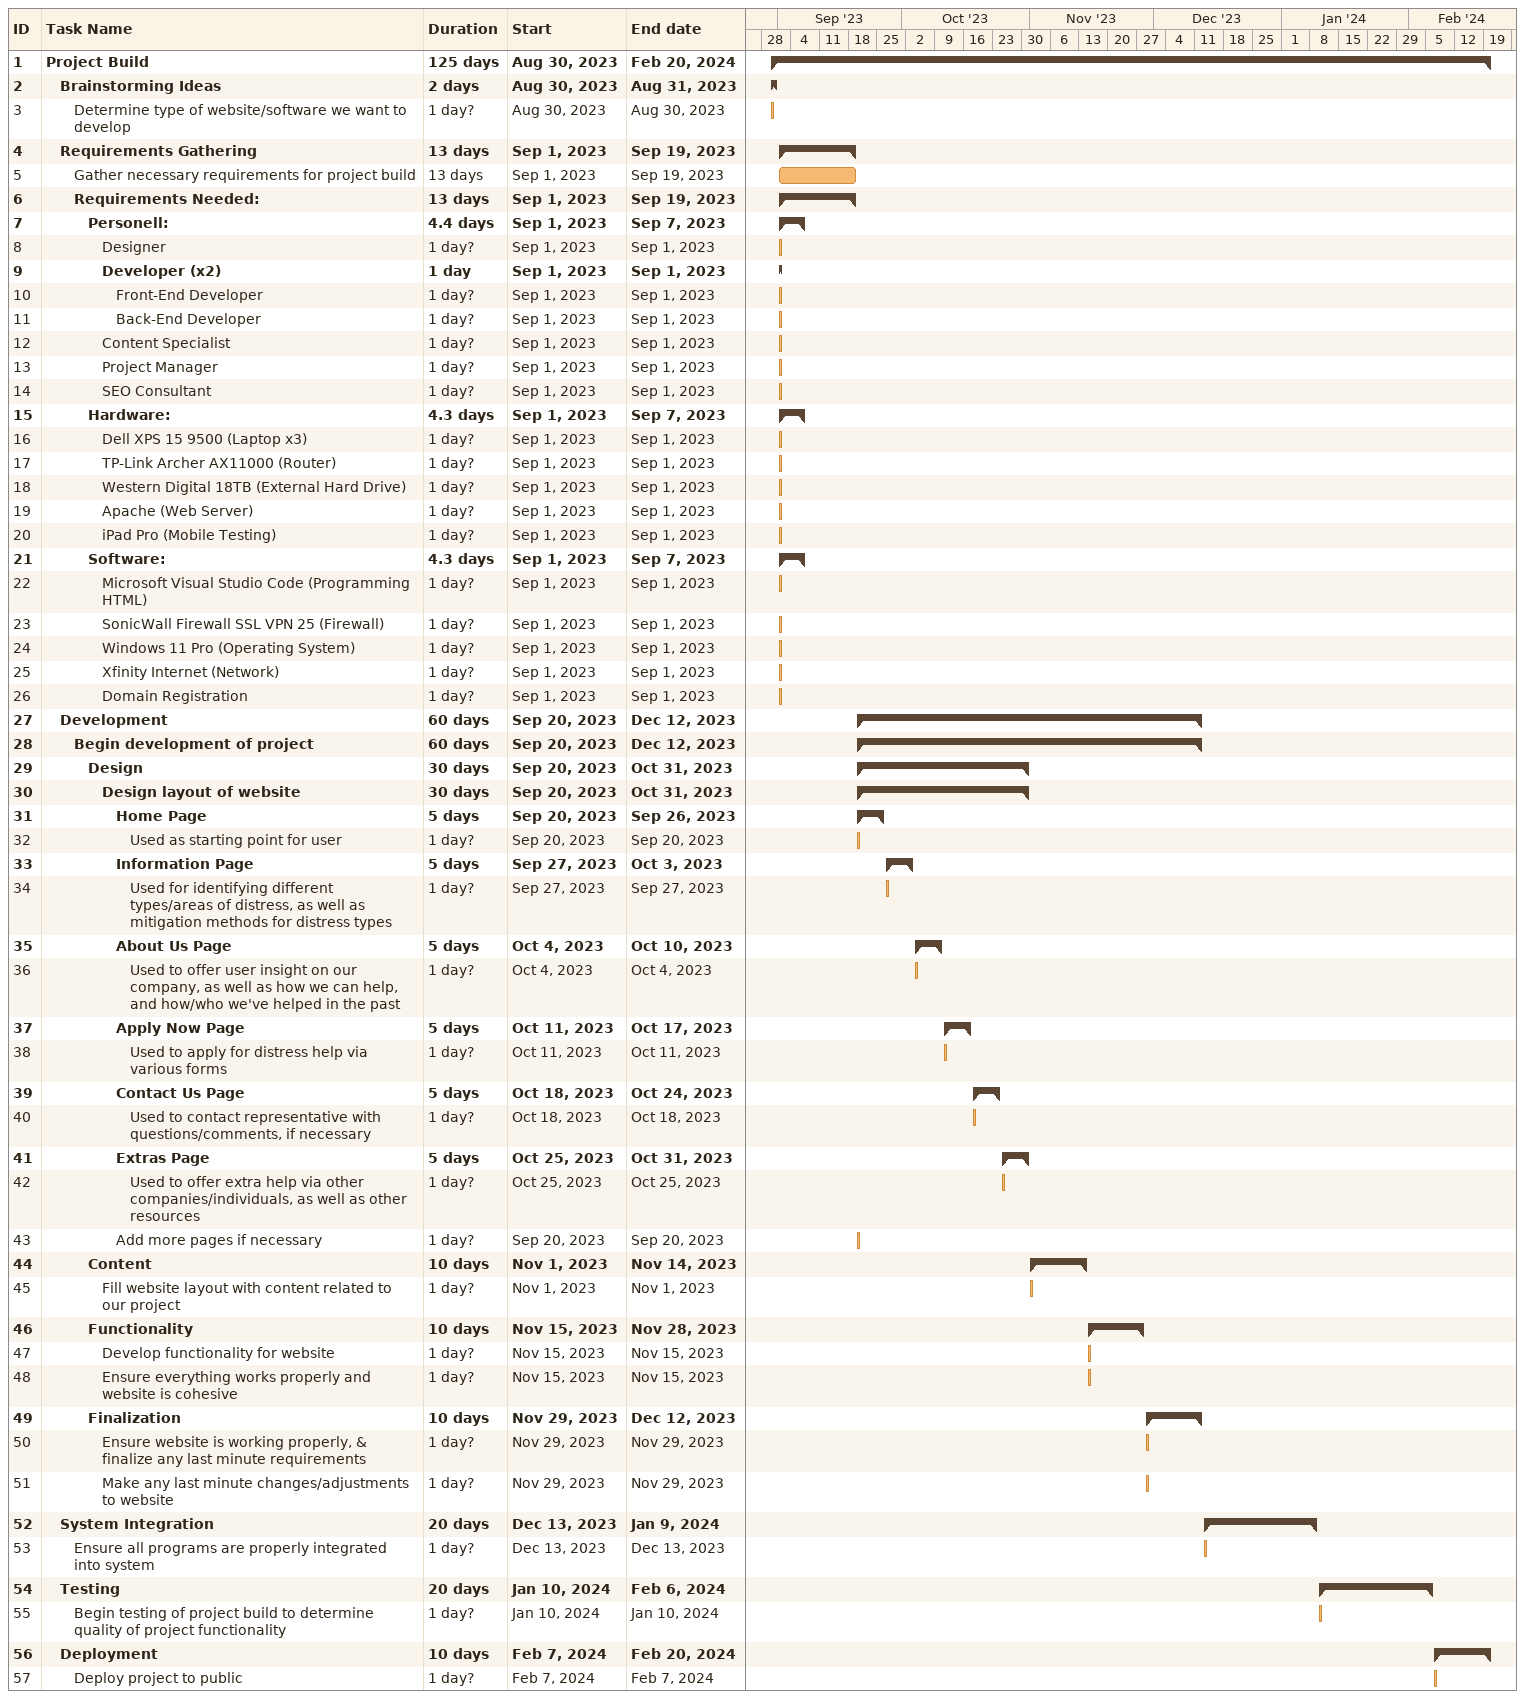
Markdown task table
| ID | Level | Task | Duration | Start | Finish |
|---|---|---|---|---|---|
| 1 | 1 | **Project Build** | 125d | 2023-08-30 | 2024-02-20 |
| 2 | 2 | **Brainstorming Ideas** | 2d | 2023-08-30 | 2023-08-31 |
| 3 | 3 | Determine type of website/software we want to develop | 1d? | 2023-08-30 | 2023-08-30 |
| 4 | 2 | **Requirements Gathering** | 13d | 2023-09-01 | 2023-09-19 |
| 5 | 3 | Gather necessary requirements for project build | 13d | 2023-09-01 | 2023-09-19 |
| 6 | 3 | **Requirements Needed:** | 13d | 2023-09-01 | 2023-09-19 |
| 7 | 4 | **Personell:** | 4.4d | 2023-09-01 | 2023-09-07 |
| 8 | 5 | Designer | 1d? | 2023-09-01 | 2023-09-01 |
| 9 | 5 | **Developer (x2)** | 1d | 2023-09-01 | 2023-09-01 |
| 10 | 6 | Front-End Developer | 1d? | 2023-09-01 | 2023-09-01 |
| 11 | 6 | Back-End Developer | 1d? | 2023-09-01 | 2023-09-01 |
| 12 | 5 | Content Specialist | 1d? | 2023-09-01 | 2023-09-01 |
| 13 | 5 | Project Manager | 1d? | 2023-09-01 | 2023-09-01 |
| 14 | 5 | SEO Consultant | 1d? | 2023-09-01 | 2023-09-01 |
| 15 | 4 | **Hardware:** | 4.3d | 2023-09-01 | 2023-09-07 |
| 16 | 5 | Dell XPS 15 9500 (Laptop x3) | 1d? | 2023-09-01 | 2023-09-01 |
| 17 | 5 | TP-Link Archer AX11000 (Router) | 1d? | 2023-09-01 | 2023-09-01 |
| 18 | 5 | Western Digital 18TB (External Hard Drive) | 1d? | 2023-09-01 | 2023-09-01 |
| 19 | 5 | Apache (Web Server) | 1d? | 2023-09-01 | 2023-09-01 |
| 20 | 5 | iPad Pro (Mobile Testing) | 1d? | 2023-09-01 | 2023-09-01 |
| 21 | 4 | **Software:** | 4.3d | 2023-09-01 | 2023-09-07 |
| 22 | 5 | Microsoft Visual Studio Code (Programming HTML) | 1d? | 2023-09-01 | 2023-09-01 |
| 23 | 5 | SonicWall Firewall SSL VPN 25 (Firewall) | 1d? | 2023-09-01 | 2023-09-01 |
| 24 | 5 | Windows 11 Pro (Operating System) | 1d? | 2023-09-01 | 2023-09-01 |
| 25 | 5 | Xfinity Internet (Network) | 1d? | 2023-09-01 | 2023-09-01 |
| 26 | 5 | Domain Registration | 1d? | 2023-09-01 | 2023-09-01 |
| 27 | 2 | **Development** | 60d | 2023-09-20 | 2023-12-12 |
| 28 | 3 | **Begin development of project** | 60d | 2023-09-20 | 2023-12-12 |
| 29 | 4 | **Design** | 30d | 2023-09-20 | 2023-10-31 |
| 30 | 5 | **Design layout of website** | 30d | 2023-09-20 | 2023-10-31 |
| 31 | 6 | **Home Page** | 5d | 2023-09-20 | 2023-09-26 |
| 32 | 7 | Used as starting point for user | 1d? | 2023-09-20 | 2023-09-20 |
| 33 | 6 | **Information Page** | 5d | 2023-09-27 | 2023-10-03 |
| 34 | 7 | Used for identifying different types/areas of distress, as well as mitigation methods for distress types | 1d? | 2023-09-27 | 2023-09-27 |
| 35 | 6 | **About Us Page** | 5d | 2023-10-04 | 2023-10-10 |
| 36 | 7 | Used to offer user insight on our company, as well as how we can help, and how/who we've helped in the past | 1d? | 2023-10-04 | 2023-10-04 |
| 37 | 6 | **Apply Now Page** | 5d | 2023-10-11 | 2023-10-17 |
| 38 | 7 | Used to apply for distress help via various forms | 1d? | 2023-10-11 | 2023-10-11 |
| 39 | 6 | **Contact Us Page** | 5d | 2023-10-18 | 2023-10-24 |
| 40 | 7 | Used to contact representative with questions/comments, if necessary | 1d? | 2023-10-18 | 2023-10-18 |
| 41 | 6 | **Extras Page** | 5d | 2023-10-25 | 2023-10-31 |
| 42 | 7 | Used to offer extra help via other companies/individuals, as well as other resources | 1d? | 2023-10-25 | 2023-10-25 |
| 43 | 6 | Add more pages if necessary | 1d? | 2023-09-20 | 2023-09-20 |
| 44 | 4 | **Content** | 10d | 2023-11-01 | 2023-11-14 |
| 45 | 5 | Fill website layout with content related to our project | 1d? | 2023-11-01 | 2023-11-01 |
| 46 | 4 | **Functionality** | 10d | 2023-11-15 | 2023-11-28 |
| 47 | 5 | Develop functionality for website | 1d? | 2023-11-15 | 2023-11-15 |
| 48 | 5 | Ensure everything works properly and website is cohesive | 1d? | 2023-11-15 | 2023-11-15 |
| 49 | 4 | **Finalization** | 10d | 2023-11-29 | 2023-12-12 |
| 50 | 5 | Ensure website is working properly, & finalize any last minute requirements | 1d? | 2023-11-29 | 2023-11-29 |
| 51 | 5 | Make any last minute changes/adjustments to website | 1d? | 2023-11-29 | 2023-11-29 |
| 52 | 2 | **System Integration** | 20d | 2023-12-13 | 2024-01-09 |
| 53 | 3 | Ensure all programs are properly integrated into system | 1d? | 2023-12-13 | 2023-12-13 |
| 54 | 2 | **Testing** | 20d | 2024-01-10 | 2024-02-06 |
| 55 | 3 | Begin testing of project build to determine quality of project functionality | 1d? | 2024-01-10 | 2024-01-10 |
| 56 | 2 | **Deployment** | 10d | 2024-02-07 | 2024-02-20 |
| 57 | 3 | Deploy project to public | 1d? | 2024-02-07 | 2024-02-07 |
